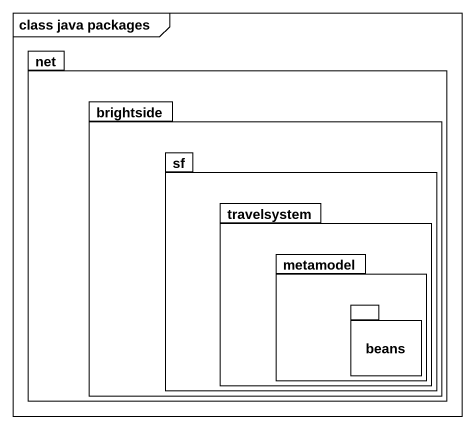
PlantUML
@startuml
mainframe class java packages
package net {
  package brightside {
    package sf {
      package travelsystem {
        package metamodel {
          package beans {
          }
        }
      }
    }
  }
}
@enduml
